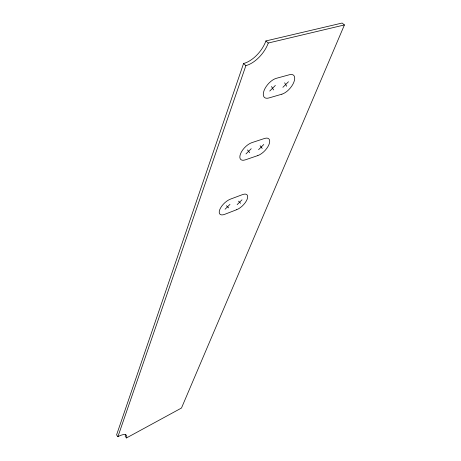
<?xml version="1.0" encoding="UTF-8"?>
<svg xmlns="http://www.w3.org/2000/svg" width="461" height="461" viewBox="0 0 461 461"><rect width="100%" height="100%" fill="white"/><g stroke="black" fill="none" stroke-linecap="round" stroke-linejoin="round"><path stroke-width="0.69" d="M243.564 63.509L116.581 434.919L117.907 436.671A14.118 4.662 -38.1 0 1 126.475 437.95L181.484 408.031L344.419 24.94L342.097 23.05L265.905 40.948A23.113 12.326 -50.9 0 1 243.564 63.509L245.886 65.618L117.907 436.671M269.743 91.059L275.367 85.423M282.887 87.325L288.448 81.758M245.978 153.922L251.222 148.696M258.575 149.675L263.767 144.506M225.066 209.242L229.981 204.367M237.15 204.632L242.019 199.809M245.886 65.618A23.154 12.28 -50.9 0 0 268.273 43.023L344.419 24.94M265.905 40.948L268.273 43.023M226.391 205.727L228.639 207.876M238.51 201.134L240.648 203.295M247.482 149.946L249.706 152.666M260.113 145.728L262.217 148.448M126.475 437.95L125.173 436.233A14.101 4.685 -38.1 0 0 125.444 434.377M271.46 86.518L273.638 89.953M284.639 82.824L286.684 86.247M236.643 209.715L224.657 214.348A10.609 4.766 -44.4 0 1 219.73 209.715A10.609 4.766 -44.4 0 1 230.437 199.135L242.567 194.594A10.499 4.65 -44.7 0 1 247.142 199.29A10.499 4.65 -44.7 0 1 236.643 209.715M257.855 155.564L245.361 159.84A11.364 5.353 -46.5 0 1 240.469 153.968A11.364 5.353 -46.5 0 1 251.902 142.622L264.551 138.467A11.248 5.215 -46.8 0 1 269.045 144.385A11.248 5.215 -46.8 0 1 257.855 155.564M281.89 94.188L268.855 97.974A12.297 6.028 -49.2 0 1 264.067 90.552A12.297 6.028 -49.2 0 1 276.323 78.324L289.514 74.711A12.176 5.86 -49.5 0 1 293.876 82.144A12.176 5.86 -49.5 0 1 281.89 94.188"/></g></svg>
